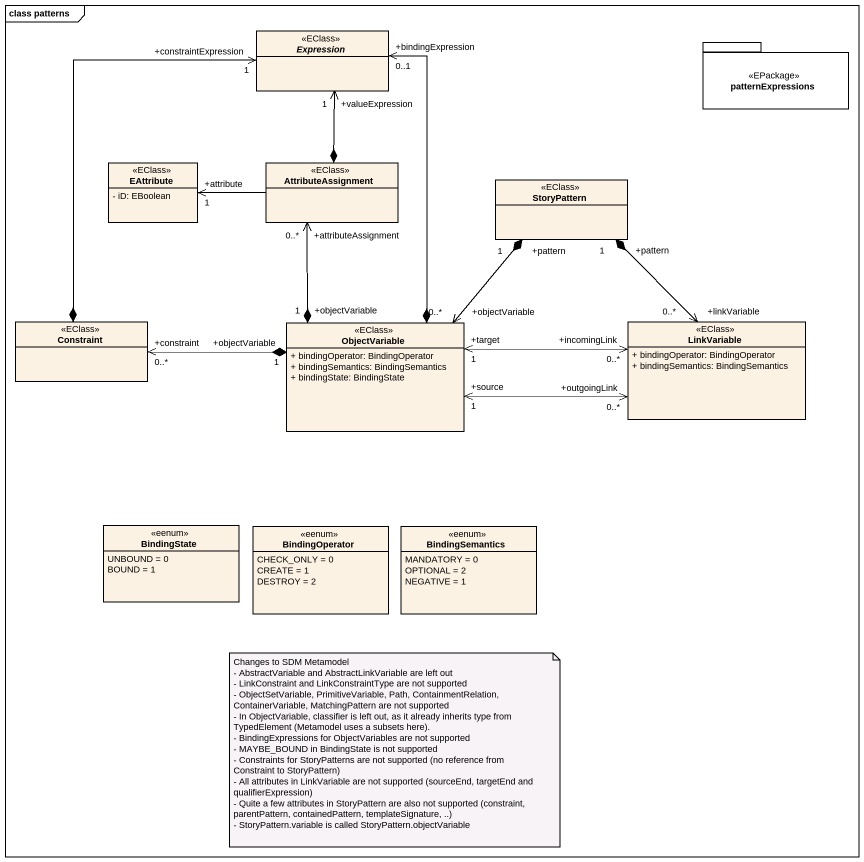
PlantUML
@startuml
mainframe class patterns
hide circle
hide empty members
skinparam classAttributeIconSize 0
abstract class Expression <<EClass>>
package patternExpressions <<EPackage>> {
}
class EAttribute <<EClass>> {
  - iD: EBoolean
}
class AttributeAssignment <<EClass>>
class StoryPattern <<EClass>>
class Constraint <<EClass>>
class ObjectVariable <<EClass>> {
  + bindingOperator: BindingOperator
  + bindingSemantics: BindingSemantics
  + bindingState: BindingState
}
class LinkVariable <<EClass>> {
  + bindingOperator: BindingOperator
  + bindingSemantics: BindingSemantics
}
class BindingState <<eenum>> {
  UNBOUND = 0
  BOUND = 1
}
class BindingOperator <<eenum>> {
  CHECK_ONLY = 0
  CREATE = 1
  DESTROY = 2
}
class BindingSemantics <<eenum>> {
  MANDATORY = 0
  OPTIONAL = 2
  NEGATIVE = 1
}
Expression "+constraintExpression\n1" <--* Constraint
Expression "+bindingExpression\n0..1" <--* ObjectVariable
AttributeAssignment *-up-> "+valueExpression\n1" Expression
AttributeAssignment -left-> "+attribute\n1" EAttribute
Constraint "+constraint\n0..*" <-right-* "+objectVariable\n1" ObjectVariable
ObjectVariable "+objectVariable\n1" *-up-> "+attributeAssignment\n0..*" AttributeAssignment
ObjectVariable "+objectVariable\n0..*" <-up-* "+pattern\n1" StoryPattern
ObjectVariable "+target\n1" <-right-> "+incomingLink\n0..*" LinkVariable
ObjectVariable "+source\n1" <-right-> "+outgoingLink\n0..*" LinkVariable
LinkVariable "+linkVariable\n0..*" <-up-* "+pattern\n1" StoryPattern
note as N1
  Changes to SDM Metamodel
  - AbstractVariable and AbstractLinkVariable are left out
  - LinkConstraint and LinkConstraintType are not supported
  - ObjectSetVariable, PrimitiveVariable, Path, ContainmentRelation, ContainerVariable, MatchingPattern are not supported
  - In ObjectVariable, classifier is left out, as it already inherits type from TypedElement (Metamodel uses a subsets here).
  - BindingExpressions for ObjectVariables are not supported
  - MAYBE_BOUND in BindingState is not supported
  - Constraints for StoryPatterns are not supported (no reference from Constraint to StoryPattern)
  - All attributes in LinkVariable are not supported (sourceEnd, targetEnd and qualifierExpression)
  - Quite a few attributes in StoryPattern are also not supported (constraint, parentPattern, containedPattern, templateSignature, ..)
  - StoryPattern.variable is called StoryPattern.objectVariable
end note
@enduml
